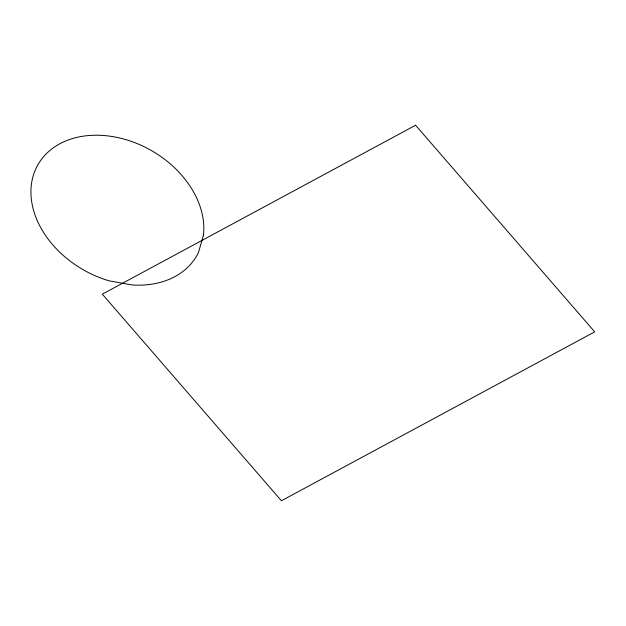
<?xml version="1.0" encoding="UTF-8"?>
<svg xmlns="http://www.w3.org/2000/svg" width="626" height="626" viewBox="0 0 626 626"><rect width="100%" height="100%" fill="white"/><g stroke="black" fill="none" stroke-linecap="round" stroke-linejoin="round"><path stroke-width="0.94" d="M203.458 235.157L198.442 252.607A91.537 68.664 29.8 0 1 131.883 284.932L109.331 280.878A91.537 68.664 29.8 0 1 31.3 185.226A91.537 68.664 29.8 0 1 125.427 139.504A91.537 68.664 29.8 0 1 203.458 235.157M415.594 125.239L102.32 294.15L281.426 500.761L594.7 331.85L415.594 125.239"/></g></svg>
